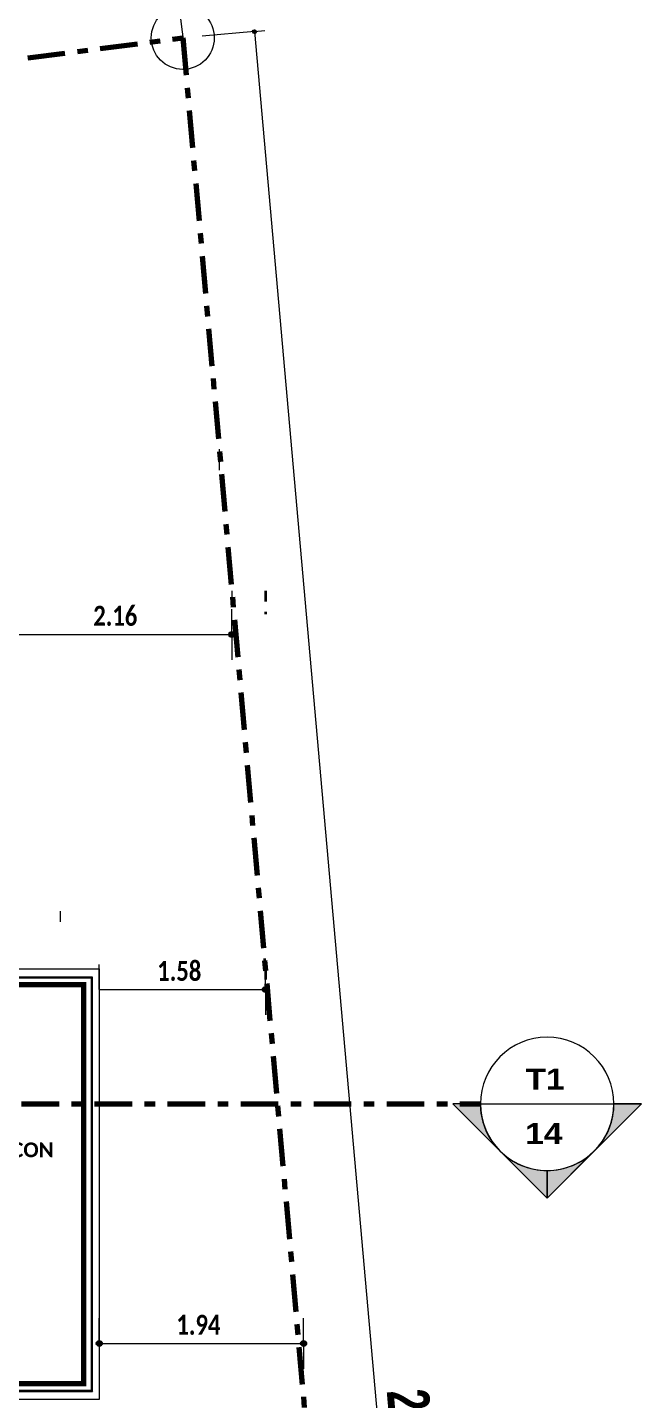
# Model space of a CAD drawing. Header units: metres. Extents: x -144 to 1000, y -717 to 29.
# Drawn here: x 660.97 to 666.82, y -557.41 to -544.35 of the extents above; entities that cross this region are included whole.
import ezdxf

# ---------------------------------------------------------------- set-up
doc = ezdxf.new("R2010")
doc.units = ezdxf.units.M
doc.linetypes.add('Basculante', pattern=[0.11625, 0.075, -0.04125])
doc.linetypes.add('Dash Dot 3_16_', pattern=[0.595313, 0.357187, -0.119063, 0, -0.119063])
doc.layers.get('0').update_dxf_attribs({"color": 1})
doc.layers.add('00-MEDICION', color=30, linetype='Continuous')
for name, color, linetype, lineweight in [('A-ANNO-DIMS', 1, 'Continuous', 9), ('A-DETL', 1, 'Continuous', 9), ('A-DETL-THIN', 1, 'Continuous', 9), ('A-FLOR-HRAL', 1, 'Continuous', 9), ('A-WALL', 4, 'Continuous', 9), ('G-ANNO-SYMB', 1, 'Continuous', 9), ('G-ANNO-TEXT', 2, 'Continuous', 9)]:
    doc.layers.add(name, color=color, linetype=linetype, lineweight=lineweight)
doc.styles.add('Arial Black', font='', dxfattribs={"height": 0.15})
doc.styles.add('Britannic Bold_B_1', font='', dxfattribs={"width": 0.7, "height": 0.4})
doc.styles.add('Calibri_B', font='calibrib.ttf', dxfattribs={"height": 0.165})
doc.styles.add('Calibri_B_7', font='calibrib.ttf', dxfattribs={"width": 0.8, "height": 0.18})
doc.styles.get('Arial Black').set_extended_font_data('Arial Black')
doc.styles.get('Britannic Bold_B_1').set_extended_font_data('Britannic Bold', bold=True)

# ---------------------------------------------------------------- blocks, each defined once
blk = doc.blocks.new('A')
at = {"layer": 'A-ANNO-DIMS', "lineweight": 25, "true_color": 0x0000ff}
h = blk.add_hatch(color=5, dxfattribs=at)
edge = h.paths.add_edge_path()
edge.add_arc((662.078, -483.623), 0.015, 0, 360)
at = {"layer": 'G-ANNO-SYMB'}
h = blk.add_hatch(color=256, dxfattribs=at)
edge = h.paths.add_edge_path()
edge.add_line((664.392, -494.259), (663.966, -493.833))
edge.add_line((663.966, -493.833), (664.228, -493.833))
edge.add_arc((664.864, -493.833), 0.636, 180, 222.0784)
h = blk.add_hatch(color=256, dxfattribs=at)
edge = h.paths.add_edge_path()
edge.add_arc((664.864, -493.833), 0.636, 317.9216, 360)
edge.add_line((665.5, -493.833), (665.762, -493.833))
edge.add_line((665.762, -493.833), (665.336, -494.259))
h = blk.add_hatch(color=256, dxfattribs=at)
edge = h.paths.add_edge_path()
edge.add_arc((664.864, -493.833), 0.635, 225, 270)
edge.add_line((664.864, -494.468), (664.864, -494.731))
edge.add_line((664.864, -494.731), (664.415, -494.282))
h = blk.add_hatch(color=256, dxfattribs=at)
edge = h.paths.add_edge_path()
edge.add_line((665.313, -494.282), (664.864, -494.731))
edge.add_line((664.864, -494.731), (664.864, -494.468))
edge.add_arc((664.864, -493.833), 0.635, 270, 315)
at = {"layer": 'A-ANNO-DIMS', "color": 5, "true_color": 0x0000ff}
for p, q in [((661.357, -483.378), (661.421, -483.874)), ((662.078, -483.623), (661.58, -483.667)), ((662.078, -483.623), (662.177, -483.614)), ((662.078, -483.623), (664.478, -510.697))]:
    blk.add_line(p, q, dxfattribs=at)
at = {"layer": 'A-ANNO-DIMS', "color": 5, "lineweight": 25, "true_color": 0x0000ff}
blk.add_circle((662.078, -483.623), 0.015, dxfattribs=at)
at = {"layer": 'A-DETL', "color": 7, "linetype": 'Dash Dot 3_16_', "lineweight": 70}
for p, q in [((639.921, -486.447), (661.396, -483.683)), ((661.396, -483.683), (663.797, -510.757))]:
    blk.add_line(p, q, dxfattribs=at)
at = {"layer": 'A-DETL', "color": 253, "true_color": 0xb6b6b6}
for p, q in [((661.743, -487.599), (661.743, -487.799)), ((661.863, -488.949), (661.863, -489.049)), ((660.229, -491.999), (660.229, -492.099)), ((662.138, -492.049), (662.138, -492.149)), ((662.138, -492.049), (662.138, -492.149)), ((662.138, -492.049), (662.138, -492.149)), ((662.138, -492.049), (662.138, -492.149)), ((662.138, -492.049), (662.138, -492.149)), ((662.138, -492.049), (662.138, -492.149))]:
    blk.add_line(p, q, dxfattribs=at)
at = {"layer": 'A-DETL', "color": 7, "linetype": 'Basculante', "lineweight": 35}
for p, q in [((662.184, -488.949), (662.184, -489.169)), ((662.173, -492.45), (662.173, -492.61)), ((662.182, -492.547), (662.182, -492.727))]:
    blk.add_line(p, q, dxfattribs=at)
at = {"layer": 'A-DETL-THIN'}
blk.add_circle((661.396, -483.683), 0.3, dxfattribs=at)
at = {"layer": 'A-FLOR-HRAL'}
for p, q in [((660.538, -492.626), (659.701, -492.626)), ((660.526, -492.638), (659.701, -492.638)), ((660.526, -492.638), (660.538, -492.626)), ((660.526, -496.561), (660.526, -492.638)), ((660.538, -496.573), (660.538, -492.626)), ((659.201, -496.561), (660.526, -496.561)), ((659.201, -496.573), (660.538, -496.573)), ((660.526, -496.561), (660.538, -496.573))]:
    blk.add_line(p, q, dxfattribs=at)
at = {"layer": 'A-WALL'}
for p, q in [((659.701, -492.547), (660.601, -492.547)), ((660.601, -492.547), (660.601, -496.647)), ((660.451, -492.697), (659.701, -492.697)), ((660.451, -496.497), (660.451, -492.697)), ((659.201, -496.497), (660.451, -496.497)), ((660.601, -496.647), (659.201, -496.647))]:
    blk.add_line(p, q, dxfattribs=at)
at = {"layer": 'G-ANNO-SYMB', "linetype": 'Dash Dot 3_16_', "lineweight": 70}
blk.add_line((654.994, -493.833), (664.229, -493.833), dxfattribs=at)
at = {"layer": 'G-ANNO-SYMB', "lineweight": 18}
for p, q in [((664.864, -494.731), (663.966, -493.833)), ((664.229, -493.833), (663.966, -493.833)), ((664.228, -493.833), (663.966, -493.833)), ((663.966, -493.833), (664.392, -494.259)), ((664.229, -493.833), (665.499, -493.833)), ((664.864, -494.731), (665.762, -493.833)), ((665.336, -494.259), (665.762, -493.833)), ((665.499, -493.833), (665.762, -493.833)), ((665.762, -493.833), (665.5, -493.833)), ((664.415, -494.282), (664.864, -494.731)), ((664.864, -494.731), (665.313, -494.282)), ((664.864, -494.468), (664.864, -494.731)), ((664.864, -494.731), (664.864, -494.468))]:
    blk.add_line(p, q, dxfattribs=at)
for radius, start, end in [(0.635, 0, 180), (0.636, 180, 222.0784), (0.635, 180, 0), (0.636, 317.9216, 0), (0.635, 225, 270), (0.635, 270, 315)]:
    blk.add_arc((664.864, -493.833), radius, start, end, dxfattribs=at)
at = {"layer": 'A-ANNO-DIMS', "color": 5, "true_color": 0x0000ff, "insert": (663.735, -496.534), "char_height": 0.4, "width": 1.40028, "attachment_point": 1, "rotation": 275.0667, "line_spacing_factor": 1.000203, "style": 'Britannic Bold_B_1'}
blk.add_mtext('27.18', dxfattribs=at)
at = {"layer": 'G-ANNO-SYMB', "style": 'Arial Black'}
for s, p in [('T1', (664.658, -493.697)), ('14', (664.654, -494.216))]:
    blk.add_text(s, height=0.2, dxfattribs=at).set_placement(p)
at = {"layer": 'G-ANNO-TEXT', "style": 'Calibri_B'}
blk.add_text('BALCON', height=0.14, dxfattribs=at).set_placement((659.421, -494.341))
blk = doc.blocks.new('OOOO')
at = {"layer": 'A-ANNO-DIMS', "lineweight": 25, "true_color": 0x0000ff}
h = blk.add_hatch(color=5, dxfattribs=at)
edge = h.paths.add_edge_path()
edge.add_arc((617.448, -493.59), 0.025, 0, 360)
h = blk.add_hatch(color=5, dxfattribs=at)
edge = h.paths.add_edge_path()
edge.add_arc((617.767, -496.971), 0.025, 0, 360)
h = blk.add_hatch(color=5, dxfattribs=at)
edge = h.paths.add_edge_path()
edge.add_arc((616.186, -500.341), 0.025, 0, 360)
h = blk.add_hatch(color=5, dxfattribs=at)
edge = h.paths.add_edge_path()
edge.add_arc((618.131, -500.341), 0.025, 0, 360)
at = {"layer": 'A-ANNO-DIMS', "color": 5, "true_color": 0x0000ff}
for p, q in [((617.448, -493.59), (617.448, -493.35)), ((615.286, -493.59), (617.448, -493.59)), ((617.448, -493.59), (617.448, -493.83)), ((616.186, -496.971), (616.186, -496.731)), ((617.767, -496.971), (617.767, -496.731)), ((616.186, -496.971), (617.767, -496.971)), ((616.186, -496.971), (616.186, -497.211)), ((617.767, -496.971), (617.767, -497.211)), ((616.186, -500.341), (616.186, -500.101)), ((618.131, -500.341), (618.131, -500.101)), ((616.186, -500.341), (618.131, -500.341)), ((616.186, -500.341), (616.186, -500.581)), ((618.131, -500.341), (618.131, -500.581))]:
    blk.add_line(p, q, dxfattribs=at)
at = {"layer": 'A-ANNO-DIMS', "color": 5, "lineweight": 25, "true_color": 0x0000ff}
for centre in [(617.448, -493.59), (617.767, -496.971), (616.186, -500.341), (618.131, -500.341)]:
    blk.add_circle(centre, 0.025, dxfattribs=at)
at = {"layer": 'A-DETL', "color": 7, "linetype": 'Basculante', "lineweight": 35}
blk.add_line((617.767, -496.774), (617.767, -496.954), dxfattribs=at)
at = {"layer": 'A-ANNO-DIMS', "color": 5, "true_color": 0x0000ff, "char_height": 0.19, "width": 0.57208, "attachment_point": 1, "line_spacing_factor": 1.158048, "style": 'Calibri_B_7'}
for s, insert in [('2.16', (616.129, -493.317)), ('1.58', (616.738, -496.698)), ('1.94', (616.92, -500.068))]:
    blk.add_mtext(s, dxfattribs=dict(at, insert=insert))

msp = doc.modelspace()

# ---------------------------------------------------------------- linework, layer by layer
at = {"layer": '00-MEDICION', "const_width": 0.05}
msp.add_lwpolyline([(660.754, -553.463), (661.505, -553.463), (661.505, -557.263), (660.255, -557.263)], dxfattribs=at)

# ---------------------------------------------------------------- block references
at = {"color": 3}
for name, p in [('A', (1.053, -60.765)), ('OOOO', (45.468, -56.539))]:
    msp.add_blockref(name, p, dxfattribs=at)

doc.saveas('drawing.dxf')
